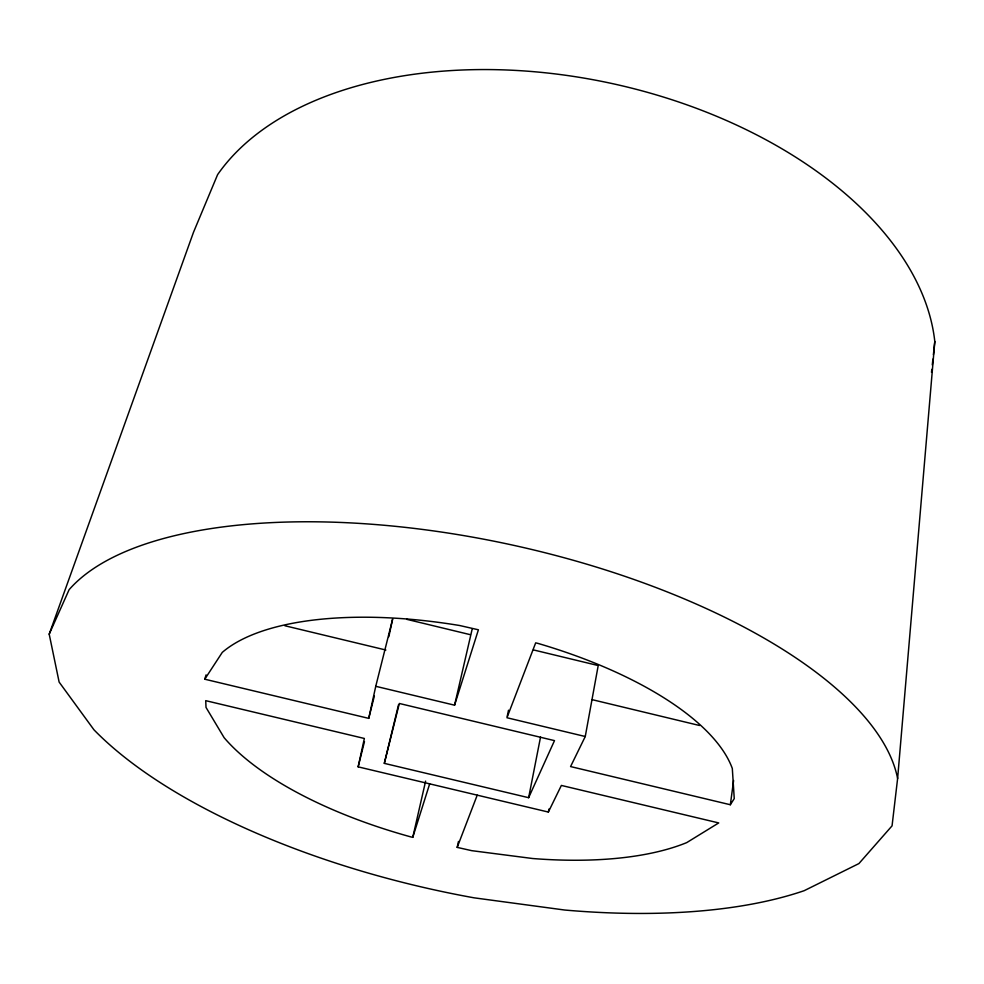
<?xml version="1.0" encoding="UTF-8"?>
<svg xmlns="http://www.w3.org/2000/svg" width="984" height="984" viewBox="0 0 984 984"><rect width="100%" height="100%" fill="white"/><g stroke="black" fill="none" stroke-linecap="round" stroke-linejoin="round"><path stroke-width="1.48" d="M374.326 696.094L368.742 718.369L204.758 679.206L222.273 652.392A271.547 109.372 12.3 0 1 459.725 625.529L478.409 629.797L454.571 705.184L375.753 686.303L392.641 619.022L388.803 636.759M897.617 778.516L934.8 341.534A377.61 228.829 12.3 0 0 620.744 85.497A377.61 228.829 12.3 0 0 217.599 174.648L193.491 232.298L49.2 634.176L59.126 682.072L93.96 729.808A433.427 176.763 12.3 0 0 474.177 897.839L564.705 910.028A433.427 176.763 12.3 0 0 804.199 890.68L858.921 863.571L892.058 825.847L897.617 778.516A433.427 176.763 12.3 0 0 521.471 547.079A433.427 176.763 12.3 0 0 69.114 589.674L49.2 634.176M931.504 372.358L931.823 369.381M932.291 364.953L932.918 359.099M933.398 354.707L934.8 341.534M533.414 649.907L598.211 665.553L585.259 736.512L570.572 766.573L730.337 804.74L733.609 780.533M429.676 783.854L412.763 837.347L410.808 836.892A271.547 109.372 12.3 0 1 224.131 737.692L206.013 707.422L205.73 700.657L364.351 738.467L358.151 766.856L548.359 812.058L548.924 809.057M398.557 704.642L384.313 763.363L528.642 797.692L540.536 737.077M507.252 716.229L508.507 710.214M548.359 812.058L561.372 785.429L718.714 822.931L686.746 842.599A271.547 109.372 12.3 0 1 532.602 858.515L471.668 850.656L457.191 847.384L458.47 841.443M368.742 718.369L375.753 686.303M454.571 705.184L472.209 628.899M412.763 837.347L425.617 781.111M358.151 766.856L364.474 741.592M384.313 763.363L399.332 703.474L554.496 740.62L528.642 797.692M204.758 679.206L206.087 674.876M457.191 847.384L477.228 795.158M730.337 804.74L734.249 798.614L732.317 768.504A271.547 109.372 12.3 0 0 538.187 643.462L535.677 642.859L506.944 717.742L585.259 736.512M406.712 619.317L470.426 634.705M284.856 625.738L385.876 650.03M592.307 699.698L699.513 725.491"/></g></svg>
